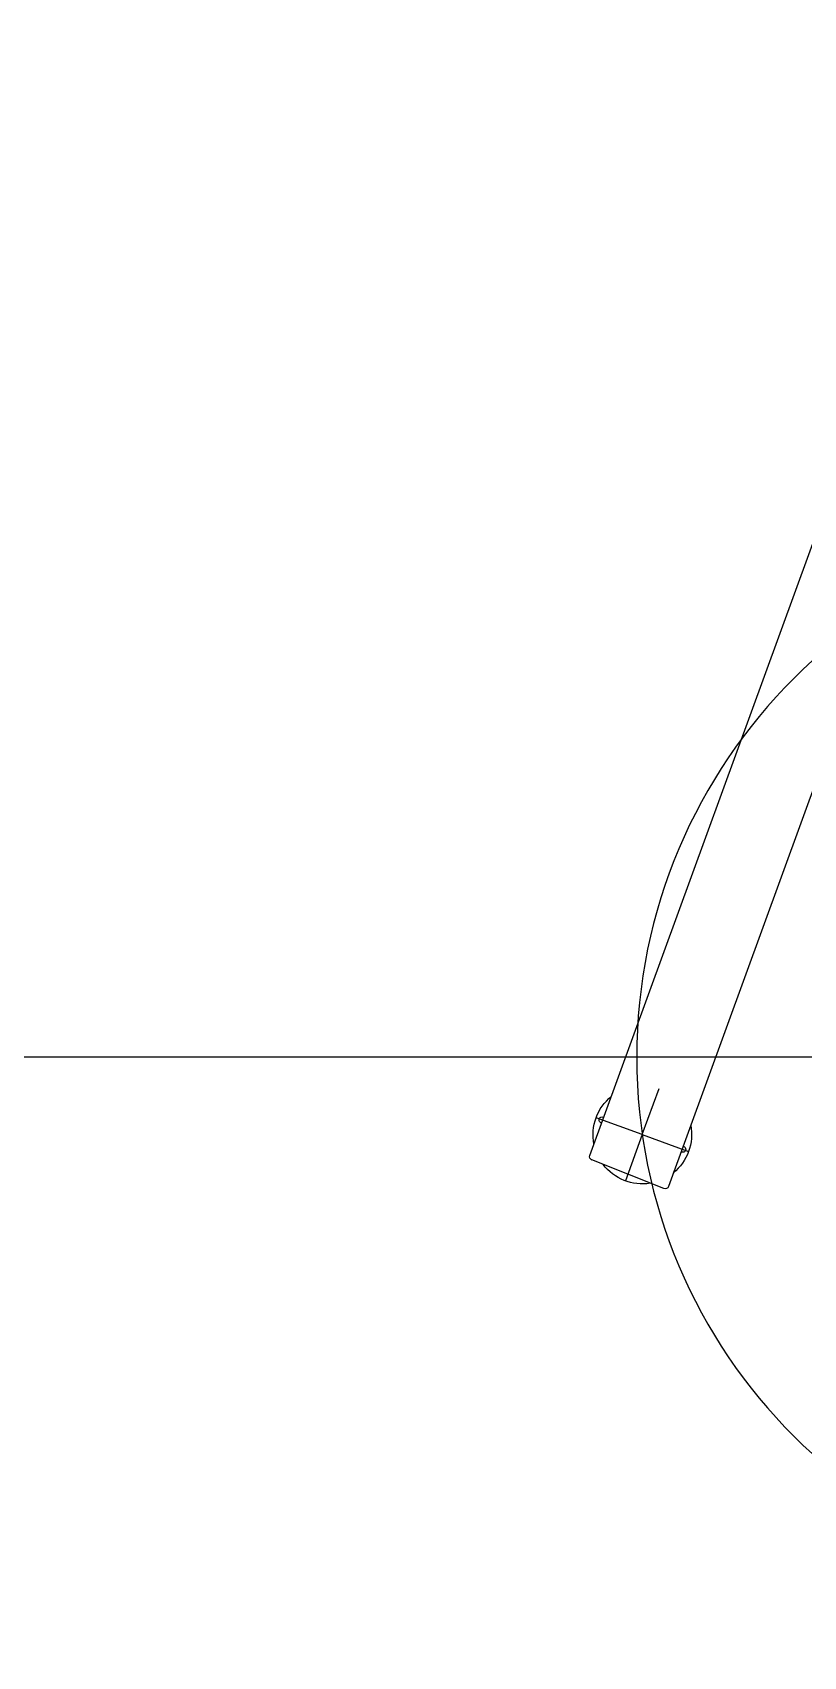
# Model space of a CAD drawing. Header units: inches. Extents: x -233729 to 737493, y -275239 to 196021.
# Drawn here: x 486184 to 487280, y 15174 to 17483 of the extents above; entities that cross this region are included whole.
import ezdxf

# ---------------------------------------------------------------- set-up
doc = ezdxf.new("R2010")
doc.units = ezdxf.units.IN
doc.header["$MEASUREMENT"] = 0
doc.layers.add('P_AX', color=7, linetype='Continuous')

# ---------------------------------------------------------------- blocks, each defined once
blk = doc.blocks.new('A$C48CB4C16')
at = {"color": 1}
blk.add_line((8201.1, 4905.5, 710.7), (0, 4905.5, 710.7), dxfattribs=at)
at = {"layer": 'P_AX', "color": 6}
for p, q in [((3377.2, 5092.1, 710.7), (3274.9, 5051.5, 710.7)), ((3346.7, 5015.5, 710.7), (3322.8, 5081.2, 710.7)), ((3346.7, 5015.5, 710.7), (3412.5, 5039.4, 710.7)), ((3346.7, 5015.5, 710.7), (3281, 4991.5, 710.7)), ((3346.7, 5015.5, 710.7), (3370.7, 4949.7, 710.7))]:
    blk.add_line(p, q, dxfattribs=at)
at = {"layer": 'P_AX', "color": 6, "linetype": 'Continuous'}
for p, q in [((4152, 2978.6, 710.7), (3383.8, 5089.2, 710.7)), ((3272.1, 5045.2, 710.7), (4039.2, 2937.6, 710.7))]:
    blk.add_line(p, q, dxfattribs=at)
at = {"layer": 'P_AX', "color": 6}
for radius in [4100.6, 761.8]:
    blk.add_circle((4100.6, 4905.5, 710.7), radius, dxfattribs=at)
at = {"layer": 'P_AX', "color": 6, "linetype": 'Continuous'}
for centre, radius, start, end in [((3346.7, 5015.5, 710.7), 70, 80.6419, 142.6474), ((3346.7, 5015.5, 710.7), 70, 348.9969, 51.0031), ((3404.1, 5036.3, 710.7), 4.25, 275.0911, 121.6196), ((3346.7, 5015.5, 710.7), 70, 168.9977, 231.0023), ((3289.4, 4994.6, 710.7), 4.25, 95.0983, 301.6124)]:
    blk.add_arc(centre, radius, start, end, dxfattribs=at)
at = {"layer": 'P_AX', "color": 6}
for centre, start, end in [((3379.1, 5087.5, 710.7), 20, 111.6446), ((3276.8, 5046.9, 710.7), 111.6446, 200)]:
    blk.add_arc(centre, 5, start, end, dxfattribs=at)

msp = doc.modelspace()

# ---------------------------------------------------------------- block references
at = {"color": 1, "xscale": -1, "rotation": 180}
msp.add_blockref('A$C48CB4C16', (483703.87457, 20931.61615, -710.66459), dxfattribs=at)

doc.saveas('drawing.dxf')
